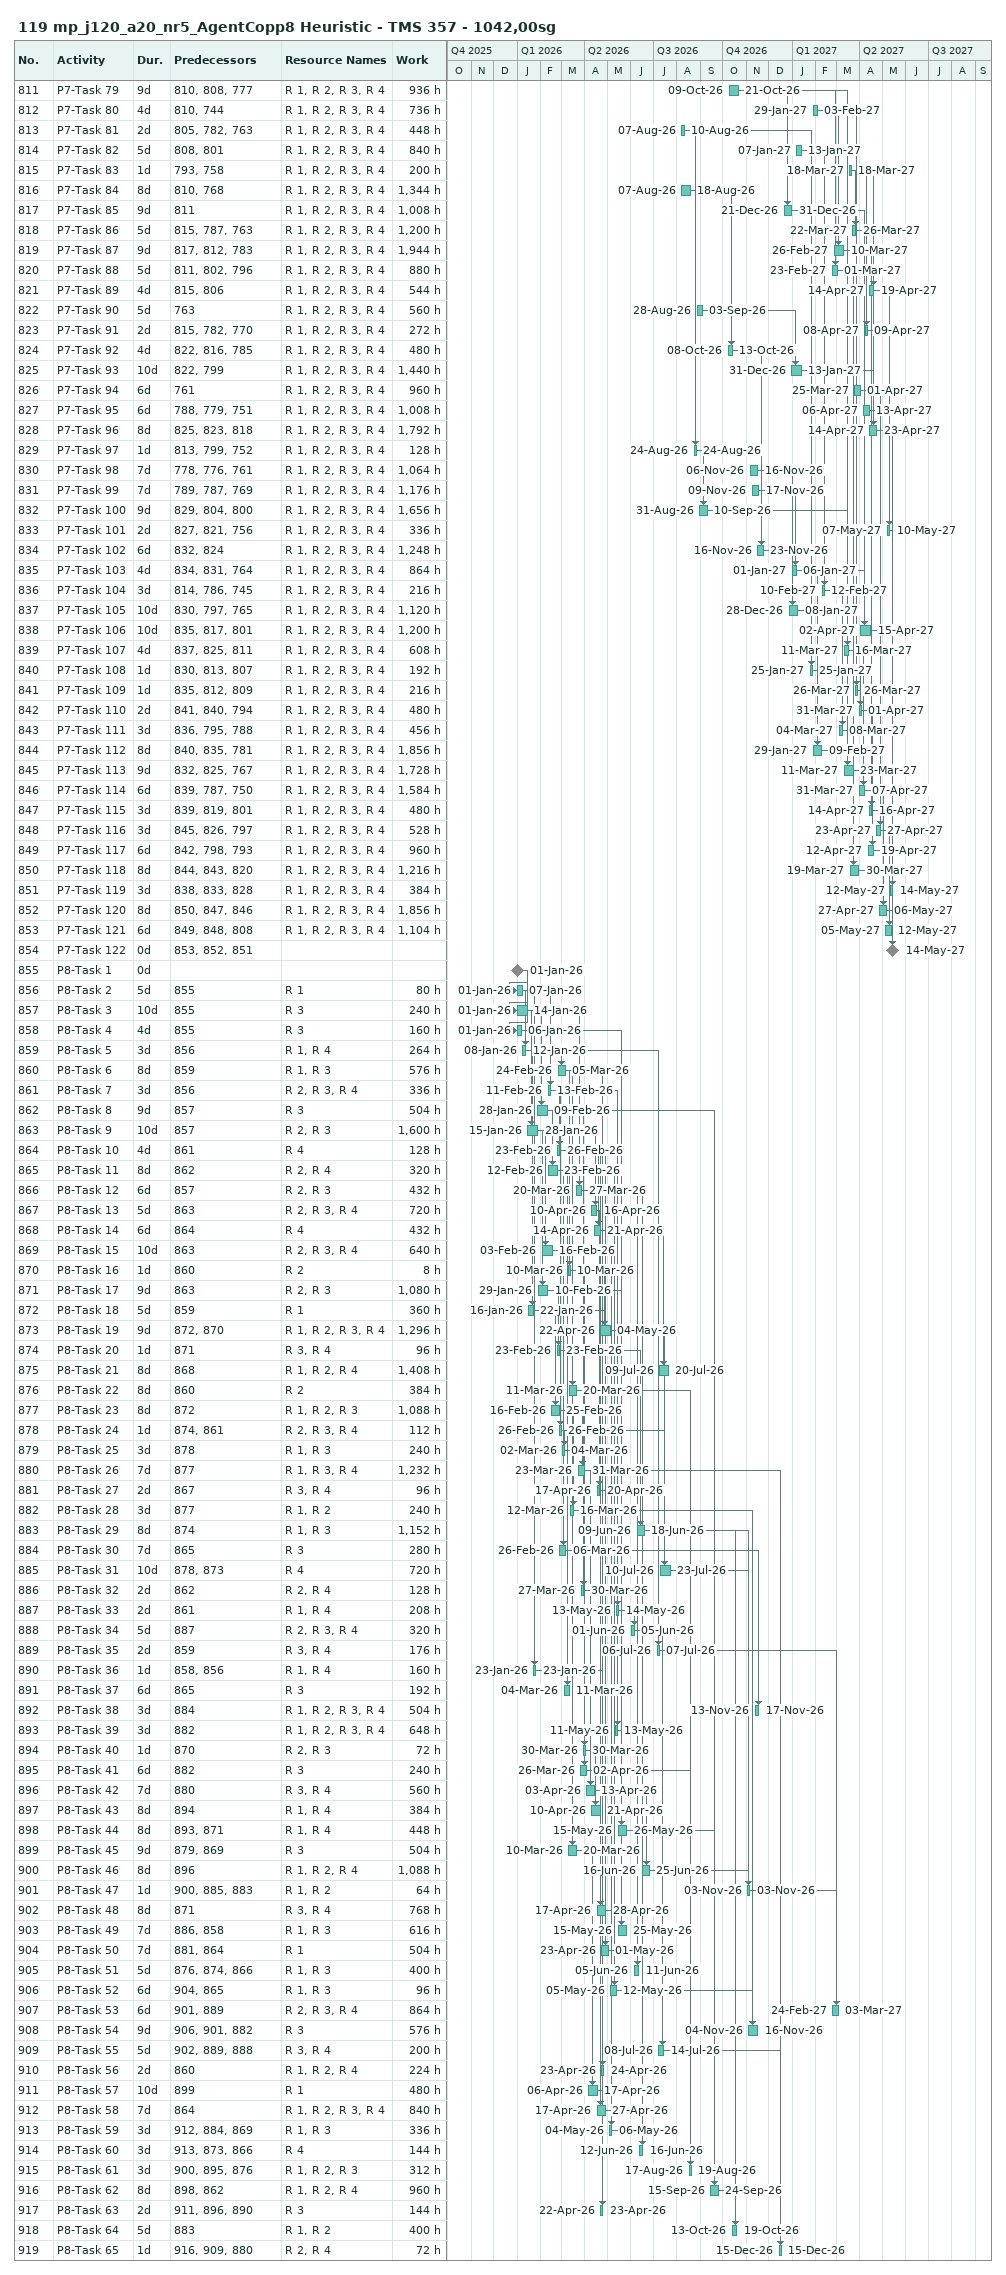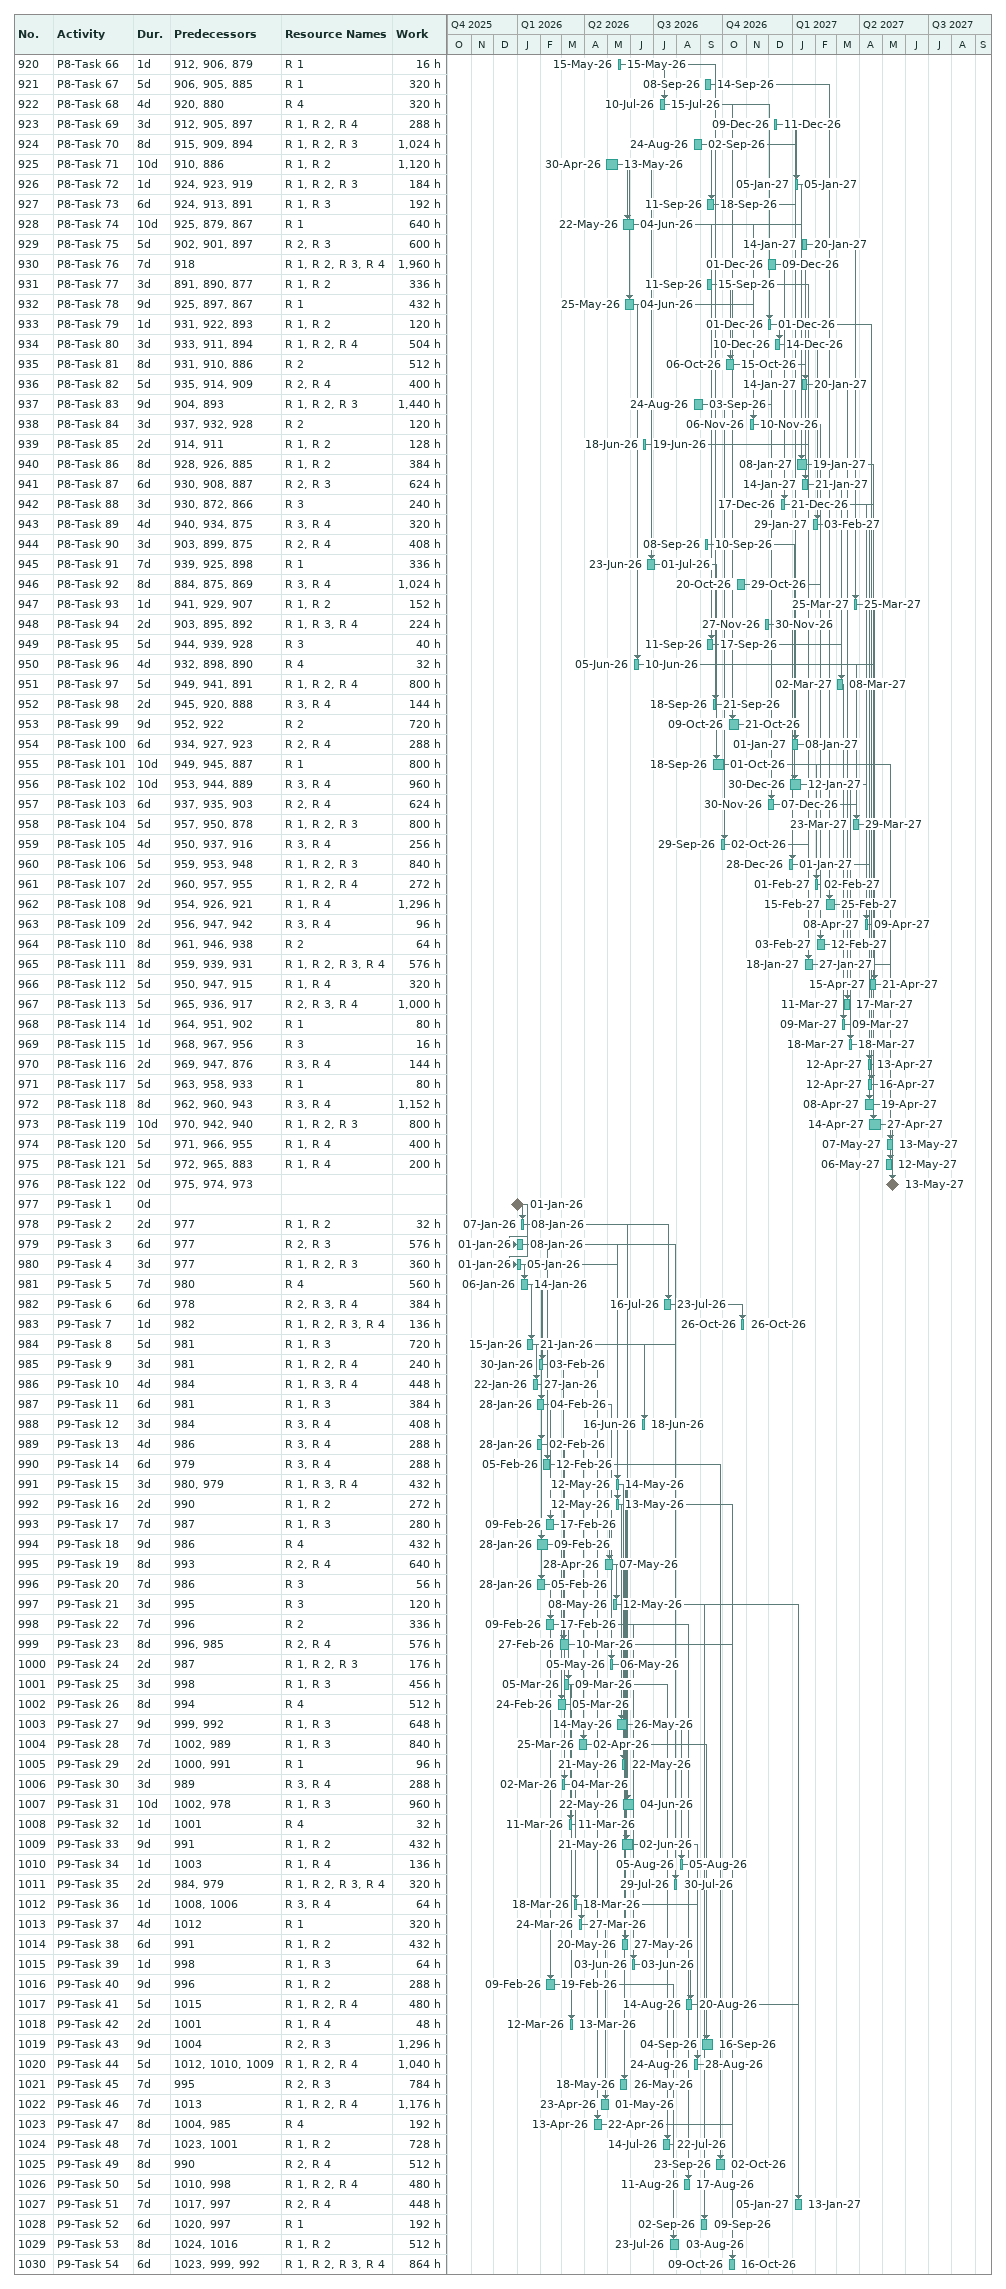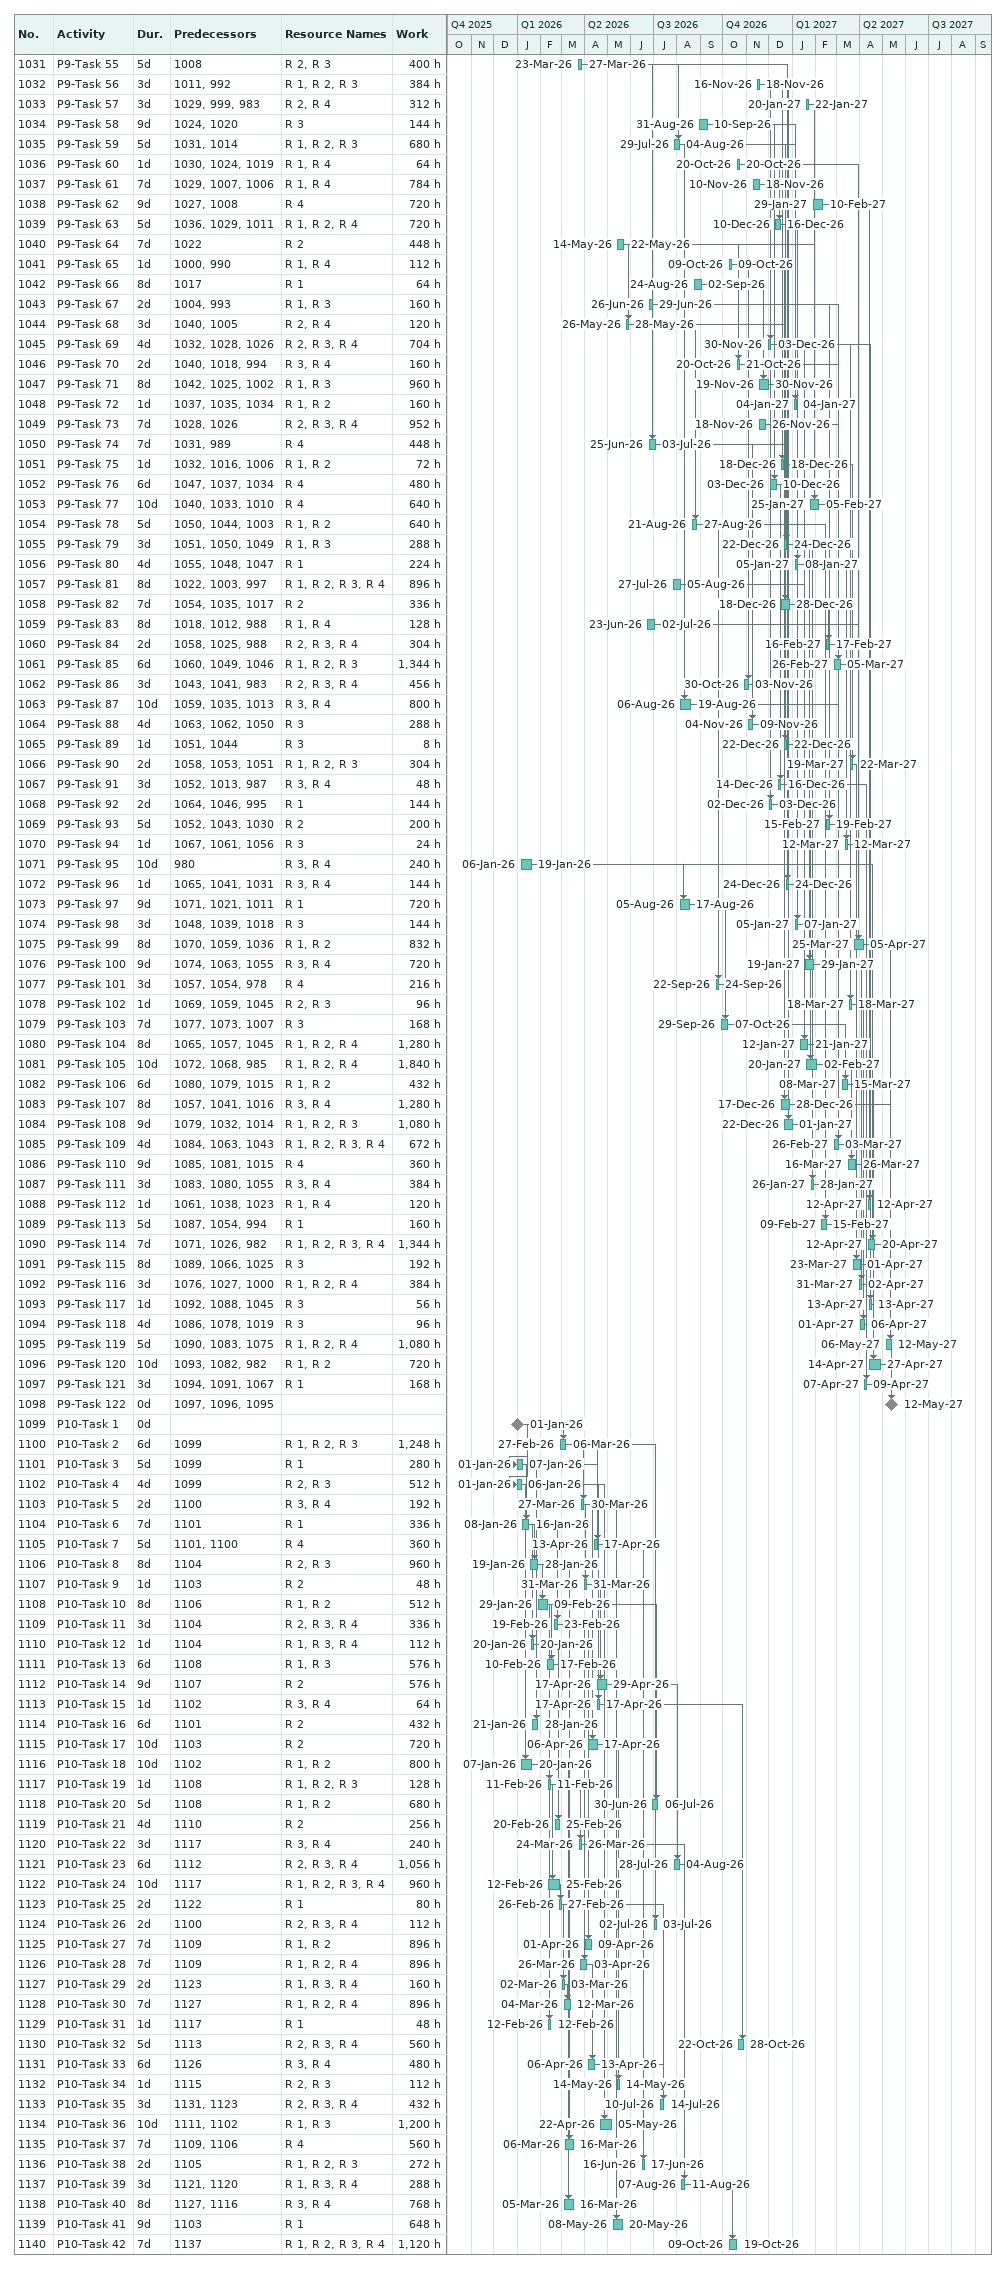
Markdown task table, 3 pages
119 mp_j120_a20_nr5_AgentCopp8 Heuristic - TMS 357 - 1042,00sg

| ID | Task | Duration | Start | Finish | Predecessors | Resources | Work (h) |
|---|---|---|---|---|---|---|---|
| 811 | P7-Task 79 | 9d | 2026-10-09 | 2026-10-21 | 810, 808, 777 | R 1, R 2, R 3, R 4 | 936 |
| 812 | P7-Task 80 | 4d | 2027-01-29 | 2027-02-03 | 810, 744 | R 1, R 2, R 3, R 4 | 736 |
| 813 | P7-Task 81 | 2d | 2026-08-07 | 2026-08-10 | 805, 782, 763 | R 1, R 2, R 3, R 4 | 448 |
| 814 | P7-Task 82 | 5d | 2027-01-07 | 2027-01-13 | 808, 801 | R 1, R 2, R 3, R 4 | 840 |
| 815 | P7-Task 83 | 1d | 2027-03-18 | 2027-03-18 | 793, 758 | R 1, R 2, R 3, R 4 | 200 |
| 816 | P7-Task 84 | 8d | 2026-08-07 | 2026-08-18 | 810, 768 | R 1, R 2, R 3, R 4 | 1344 |
| 817 | P7-Task 85 | 9d | 2026-12-21 | 2026-12-31 | 811 | R 1, R 2, R 3, R 4 | 1008 |
| 818 | P7-Task 86 | 5d | 2027-03-22 | 2027-03-26 | 815, 787, 763 | R 1, R 2, R 3, R 4 | 1200 |
| 819 | P7-Task 87 | 9d | 2027-02-26 | 2027-03-10 | 817, 812, 783 | R 1, R 2, R 3, R 4 | 1944 |
| 820 | P7-Task 88 | 5d | 2027-02-23 | 2027-03-01 | 811, 802, 796 | R 1, R 2, R 3, R 4 | 880 |
| 821 | P7-Task 89 | 4d | 2027-04-14 | 2027-04-19 | 815, 806 | R 1, R 2, R 3, R 4 | 544 |
| 822 | P7-Task 90 | 5d | 2026-08-28 | 2026-09-03 | 763 | R 1, R 2, R 3, R 4 | 560 |
| 823 | P7-Task 91 | 2d | 2027-04-08 | 2027-04-09 | 815, 782, 770 | R 1, R 2, R 3, R 4 | 272 |
| 824 | P7-Task 92 | 4d | 2026-10-08 | 2026-10-13 | 822, 816, 785 | R 1, R 2, R 3, R 4 | 480 |
| 825 | P7-Task 93 | 10d | 2026-12-31 | 2027-01-13 | 822, 799 | R 1, R 2, R 3, R 4 | 1440 |
| 826 | P7-Task 94 | 6d | 2027-03-25 | 2027-04-01 | 761 | R 1, R 2, R 3, R 4 | 960 |
| 827 | P7-Task 95 | 6d | 2027-04-06 | 2027-04-13 | 788, 779, 751 | R 1, R 2, R 3, R 4 | 1008 |
| 828 | P7-Task 96 | 8d | 2027-04-14 | 2027-04-23 | 825, 823, 818 | R 1, R 2, R 3, R 4 | 1792 |
| 829 | P7-Task 97 | 1d | 2026-08-24 | 2026-08-24 | 813, 799, 752 | R 1, R 2, R 3, R 4 | 128 |
| 830 | P7-Task 98 | 7d | 2026-11-06 | 2026-11-16 | 778, 776, 761 | R 1, R 2, R 3, R 4 | 1064 |
| 831 | P7-Task 99 | 7d | 2026-11-09 | 2026-11-17 | 789, 787, 769 | R 1, R 2, R 3, R 4 | 1176 |
| 832 | P7-Task 100 | 9d | 2026-08-31 | 2026-09-10 | 829, 804, 800 | R 1, R 2, R 3, R 4 | 1656 |
| 833 | P7-Task 101 | 2d | 2027-05-07 | 2027-05-10 | 827, 821, 756 | R 1, R 2, R 3, R 4 | 336 |
| 834 | P7-Task 102 | 6d | 2026-11-16 | 2026-11-23 | 832, 824 | R 1, R 2, R 3, R 4 | 1248 |
| 835 | P7-Task 103 | 4d | 2027-01-01 | 2027-01-06 | 834, 831, 764 | R 1, R 2, R 3, R 4 | 864 |
| 836 | P7-Task 104 | 3d | 2027-02-10 | 2027-02-12 | 814, 786, 745 | R 1, R 2, R 3, R 4 | 216 |
| 837 | P7-Task 105 | 10d | 2026-12-28 | 2027-01-08 | 830, 797, 765 | R 1, R 2, R 3, R 4 | 1120 |
| 838 | P7-Task 106 | 10d | 2027-04-02 | 2027-04-15 | 835, 817, 801 | R 1, R 2, R 3, R 4 | 1200 |
| 839 | P7-Task 107 | 4d | 2027-03-11 | 2027-03-16 | 837, 825, 811 | R 1, R 2, R 3, R 4 | 608 |
| 840 | P7-Task 108 | 1d | 2027-01-25 | 2027-01-25 | 830, 813, 807 | R 1, R 2, R 3, R 4 | 192 |
| 841 | P7-Task 109 | 1d | 2027-03-26 | 2027-03-26 | 835, 812, 809 | R 1, R 2, R 3, R 4 | 216 |
| 842 | P7-Task 110 | 2d | 2027-03-31 | 2027-04-01 | 841, 840, 794 | R 1, R 2, R 3, R 4 | 480 |
| 843 | P7-Task 111 | 3d | 2027-03-04 | 2027-03-08 | 836, 795, 788 | R 1, R 2, R 3, R 4 | 456 |
| 844 | P7-Task 112 | 8d | 2027-01-29 | 2027-02-09 | 840, 835, 781 | R 1, R 2, R 3, R 4 | 1856 |
| 845 | P7-Task 113 | 9d | 2027-03-11 | 2027-03-23 | 832, 825, 767 | R 1, R 2, R 3, R 4 | 1728 |
| 846 | P7-Task 114 | 6d | 2027-03-31 | 2027-04-07 | 839, 787, 750 | R 1, R 2, R 3, R 4 | 1584 |
| 847 | P7-Task 115 | 3d | 2027-04-14 | 2027-04-16 | 839, 819, 801 | R 1, R 2, R 3, R 4 | 480 |
| 848 | P7-Task 116 | 3d | 2027-04-23 | 2027-04-27 | 845, 826, 797 | R 1, R 2, R 3, R 4 | 528 |
| 849 | P7-Task 117 | 6d | 2027-04-12 | 2027-04-19 | 842, 798, 793 | R 1, R 2, R 3, R 4 | 960 |
| 850 | P7-Task 118 | 8d | 2027-03-19 | 2027-03-30 | 844, 843, 820 | R 1, R 2, R 3, R 4 | 1216 |
| 851 | P7-Task 119 | 3d | 2027-05-12 | 2027-05-14 | 838, 833, 828 | R 1, R 2, R 3, R 4 | 384 |
| 852 | P7-Task 120 | 8d | 2027-04-27 | 2027-05-06 | 850, 847, 846 | R 1, R 2, R 3, R 4 | 1856 |
| 853 | P7-Task 121 | 6d | 2027-05-05 | 2027-05-12 | 849, 848, 808 | R 1, R 2, R 3, R 4 | 1104 |
| 854 | P7-Task 122 | 0d | 2027-05-14 | 2027-05-14 | 853, 852, 851 |  |  |
| 855 | P8-Task 1 | 0d | 2026-01-01 | 2026-01-01 |  |  |  |
| 856 | P8-Task 2 | 5d | 2026-01-01 | 2026-01-07 | 855 | R 1 | 80 |
| 857 | P8-Task 3 | 10d | 2026-01-01 | 2026-01-14 | 855 | R 3 | 240 |
| 858 | P8-Task 4 | 4d | 2026-01-01 | 2026-01-06 | 855 | R 3 | 160 |
| 859 | P8-Task 5 | 3d | 2026-01-08 | 2026-01-12 | 856 | R 1, R 4 | 264 |
| 860 | P8-Task 6 | 8d | 2026-02-24 | 2026-03-05 | 859 | R 1, R 3 | 576 |
| 861 | P8-Task 7 | 3d | 2026-02-11 | 2026-02-13 | 856 | R 2, R 3, R 4 | 336 |
| 862 | P8-Task 8 | 9d | 2026-01-28 | 2026-02-09 | 857 | R 3 | 504 |
| 863 | P8-Task 9 | 10d | 2026-01-15 | 2026-01-28 | 857 | R 2, R 3 | 1600 |
| 864 | P8-Task 10 | 4d | 2026-02-23 | 2026-02-26 | 861 | R 4 | 128 |
| 865 | P8-Task 11 | 8d | 2026-02-12 | 2026-02-23 | 862 | R 2, R 4 | 320 |
| 866 | P8-Task 12 | 6d | 2026-03-20 | 2026-03-27 | 857 | R 2, R 3 | 432 |
| 867 | P8-Task 13 | 5d | 2026-04-10 | 2026-04-16 | 863 | R 2, R 3, R 4 | 720 |
| 868 | P8-Task 14 | 6d | 2026-04-14 | 2026-04-21 | 864 | R 4 | 432 |
| 869 | P8-Task 15 | 10d | 2026-02-03 | 2026-02-16 | 863 | R 2, R 3, R 4 | 640 |
| 870 | P8-Task 16 | 1d | 2026-03-10 | 2026-03-10 | 860 | R 2 | 8 |
| 871 | P8-Task 17 | 9d | 2026-01-29 | 2026-02-10 | 863 | R 2, R 3 | 1080 |
| 872 | P8-Task 18 | 5d | 2026-01-16 | 2026-01-22 | 859 | R 1 | 360 |
| 873 | P8-Task 19 | 9d | 2026-04-22 | 2026-05-04 | 872, 870 | R 1, R 2, R 3, R 4 | 1296 |
| 874 | P8-Task 20 | 1d | 2026-02-23 | 2026-02-23 | 871 | R 3, R 4 | 96 |
| 875 | P8-Task 21 | 8d | 2026-07-09 | 2026-07-20 | 868 | R 1, R 2, R 4 | 1408 |
| 876 | P8-Task 22 | 8d | 2026-03-11 | 2026-03-20 | 860 | R 2 | 384 |
| 877 | P8-Task 23 | 8d | 2026-02-16 | 2026-02-25 | 872 | R 1, R 2, R 3 | 1088 |
| 878 | P8-Task 24 | 1d | 2026-02-26 | 2026-02-26 | 874, 861 | R 2, R 3, R 4 | 112 |
| 879 | P8-Task 25 | 3d | 2026-03-02 | 2026-03-04 | 878 | R 1, R 3 | 240 |
| 880 | P8-Task 26 | 7d | 2026-03-23 | 2026-03-31 | 877 | R 1, R 3, R 4 | 1232 |
| 881 | P8-Task 27 | 2d | 2026-04-17 | 2026-04-20 | 867 | R 3, R 4 | 96 |
| 882 | P8-Task 28 | 3d | 2026-03-12 | 2026-03-16 | 877 | R 1, R 2 | 240 |
| 883 | P8-Task 29 | 8d | 2026-06-09 | 2026-06-18 | 874 | R 1, R 3 | 1152 |
| 884 | P8-Task 30 | 7d | 2026-02-26 | 2026-03-06 | 865 | R 3 | 280 |
| 885 | P8-Task 31 | 10d | 2026-07-10 | 2026-07-23 | 878, 873 | R 4 | 720 |
| 886 | P8-Task 32 | 2d | 2026-03-27 | 2026-03-30 | 862 | R 2, R 4 | 128 |
| 887 | P8-Task 33 | 2d | 2026-05-13 | 2026-05-14 | 861 | R 1, R 4 | 208 |
| 888 | P8-Task 34 | 5d | 2026-06-01 | 2026-06-05 | 887 | R 2, R 3, R 4 | 320 |
| 889 | P8-Task 35 | 2d | 2026-07-06 | 2026-07-07 | 859 | R 3, R 4 | 176 |
| 890 | P8-Task 36 | 1d | 2026-01-23 | 2026-01-23 | 858, 856 | R 1, R 4 | 160 |
| 891 | P8-Task 37 | 6d | 2026-03-04 | 2026-03-11 | 865 | R 3 | 192 |
| 892 | P8-Task 38 | 3d | 2026-11-13 | 2026-11-17 | 884 | R 1, R 2, R 3, R 4 | 504 |
| 893 | P8-Task 39 | 3d | 2026-05-11 | 2026-05-13 | 882 | R 1, R 2, R 3, R 4 | 648 |
| 894 | P8-Task 40 | 1d | 2026-03-30 | 2026-03-30 | 870 | R 2, R 3 | 72 |
| 895 | P8-Task 41 | 6d | 2026-03-26 | 2026-04-02 | 882 | R 3 | 240 |
| 896 | P8-Task 42 | 7d | 2026-04-03 | 2026-04-13 | 880 | R 3, R 4 | 560 |
| 897 | P8-Task 43 | 8d | 2026-04-10 | 2026-04-21 | 894 | R 1, R 4 | 384 |
| 898 | P8-Task 44 | 8d | 2026-05-15 | 2026-05-26 | 893, 871 | R 1, R 4 | 448 |
| 899 | P8-Task 45 | 9d | 2026-03-10 | 2026-03-20 | 879, 869 | R 3 | 504 |
| 900 | P8-Task 46 | 8d | 2026-06-16 | 2026-06-25 | 896 | R 1, R 2, R 4 | 1088 |
| 901 | P8-Task 47 | 1d | 2026-11-03 | 2026-11-03 | 900, 885, 883 | R 1, R 2 | 64 |
| 902 | P8-Task 48 | 8d | 2026-04-17 | 2026-04-28 | 871 | R 3, R 4 | 768 |
| 903 | P8-Task 49 | 7d | 2026-05-15 | 2026-05-25 | 886, 858 | R 1, R 3 | 616 |
| 904 | P8-Task 50 | 7d | 2026-04-23 | 2026-05-01 | 881, 864 | R 1 | 504 |
| 905 | P8-Task 51 | 5d | 2026-06-05 | 2026-06-11 | 876, 874, 866 | R 1, R 3 | 400 |
| 906 | P8-Task 52 | 6d | 2026-05-05 | 2026-05-12 | 904, 865 | R 1, R 3 | 96 |
| 907 | P8-Task 53 | 6d | 2027-02-24 | 2027-03-03 | 901, 889 | R 2, R 3, R 4 | 864 |
| 908 | P8-Task 54 | 9d | 2026-11-04 | 2026-11-16 | 906, 901, 882 | R 3 | 576 |
| 909 | P8-Task 55 | 5d | 2026-07-08 | 2026-07-14 | 902, 889, 888 | R 3, R 4 | 200 |
| 910 | P8-Task 56 | 2d | 2026-04-23 | 2026-04-24 | 860 | R 1, R 2, R 4 | 224 |
| 911 | P8-Task 57 | 10d | 2026-04-06 | 2026-04-17 | 899 | R 1 | 480 |
| 912 | P8-Task 58 | 7d | 2026-04-17 | 2026-04-27 | 864 | R 1, R 2, R 3, R 4 | 840 |
| 913 | P8-Task 59 | 3d | 2026-05-04 | 2026-05-06 | 912, 884, 869 | R 1, R 3 | 336 |
| 914 | P8-Task 60 | 3d | 2026-06-12 | 2026-06-16 | 913, 873, 866 | R 4 | 144 |
| 915 | P8-Task 61 | 3d | 2026-08-17 | 2026-08-19 | 900, 895, 876 | R 1, R 2, R 3 | 312 |
| 916 | P8-Task 62 | 8d | 2026-09-15 | 2026-09-24 | 898, 862 | R 1, R 2, R 4 | 960 |
| 917 | P8-Task 63 | 2d | 2026-04-22 | 2026-04-23 | 911, 896, 890 | R 3 | 144 |
| 918 | P8-Task 64 | 5d | 2026-10-13 | 2026-10-19 | 883 | R 1, R 2 | 400 |
| 919 | P8-Task 65 | 1d | 2026-12-15 | 2026-12-15 | 916, 909, 880 | R 2, R 4 | 72 |
| 920 | P8-Task 66 | 1d | 2026-05-15 | 2026-05-15 | 912, 906, 879 | R 1 | 16 |
| 921 | P8-Task 67 | 5d | 2026-09-08 | 2026-09-14 | 906, 905, 885 | R 1 | 320 |
| 922 | P8-Task 68 | 4d | 2026-07-10 | 2026-07-15 | 920, 880 | R 4 | 320 |
| 923 | P8-Task 69 | 3d | 2026-12-09 | 2026-12-11 | 912, 905, 897 | R 1, R 2, R 4 | 288 |
| 924 | P8-Task 70 | 8d | 2026-08-24 | 2026-09-02 | 915, 909, 894 | R 1, R 2, R 3 | 1024 |
| 925 | P8-Task 71 | 10d | 2026-04-30 | 2026-05-13 | 910, 886 | R 1, R 2 | 1120 |
| 926 | P8-Task 72 | 1d | 2027-01-05 | 2027-01-05 | 924, 923, 919 | R 1, R 2, R 3 | 184 |
| 927 | P8-Task 73 | 6d | 2026-09-11 | 2026-09-18 | 924, 913, 891 | R 1, R 3 | 192 |
| 928 | P8-Task 74 | 10d | 2026-05-22 | 2026-06-04 | 925, 879, 867 | R 1 | 640 |
| 929 | P8-Task 75 | 5d | 2027-01-14 | 2027-01-20 | 902, 901, 897 | R 2, R 3 | 600 |
| 930 | P8-Task 76 | 7d | 2026-12-01 | 2026-12-09 | 918 | R 1, R 2, R 3, R 4 | 1960 |
| 931 | P8-Task 77 | 3d | 2026-09-11 | 2026-09-15 | 891, 890, 877 | R 1, R 2 | 336 |
| 932 | P8-Task 78 | 9d | 2026-05-25 | 2026-06-04 | 925, 897, 867 | R 1 | 432 |
| 933 | P8-Task 79 | 1d | 2026-12-01 | 2026-12-01 | 931, 922, 893 | R 1, R 2 | 120 |
| 934 | P8-Task 80 | 3d | 2026-12-10 | 2026-12-14 | 933, 911, 894 | R 1, R 2, R 4 | 504 |
| 935 | P8-Task 81 | 8d | 2026-10-06 | 2026-10-15 | 931, 910, 886 | R 2 | 512 |
| 936 | P8-Task 82 | 5d | 2027-01-14 | 2027-01-20 | 935, 914, 909 | R 2, R 4 | 400 |
| 937 | P8-Task 83 | 9d | 2026-08-24 | 2026-09-03 | 904, 893 | R 1, R 2, R 3 | 1440 |
| 938 | P8-Task 84 | 3d | 2026-11-06 | 2026-11-10 | 937, 932, 928 | R 2 | 120 |
| 939 | P8-Task 85 | 2d | 2026-06-18 | 2026-06-19 | 914, 911 | R 1, R 2 | 128 |
| 940 | P8-Task 86 | 8d | 2027-01-08 | 2027-01-19 | 928, 926, 885 | R 1, R 2 | 384 |
| 941 | P8-Task 87 | 6d | 2027-01-14 | 2027-01-21 | 930, 908, 887 | R 2, R 3 | 624 |
| 942 | P8-Task 88 | 3d | 2026-12-17 | 2026-12-21 | 930, 872, 866 | R 3 | 240 |
| 943 | P8-Task 89 | 4d | 2027-01-29 | 2027-02-03 | 940, 934, 875 | R 3, R 4 | 320 |
| 944 | P8-Task 90 | 3d | 2026-09-08 | 2026-09-10 | 903, 899, 875 | R 2, R 4 | 408 |
| 945 | P8-Task 91 | 7d | 2026-06-23 | 2026-07-01 | 939, 925, 898 | R 1 | 336 |
| 946 | P8-Task 92 | 8d | 2026-10-20 | 2026-10-29 | 884, 875, 869 | R 3, R 4 | 1024 |
| 947 | P8-Task 93 | 1d | 2027-03-25 | 2027-03-25 | 941, 929, 907 | R 1, R 2 | 152 |
| 948 | P8-Task 94 | 2d | 2026-11-27 | 2026-11-30 | 903, 895, 892 | R 1, R 3, R 4 | 224 |
| 949 | P8-Task 95 | 5d | 2026-09-11 | 2026-09-17 | 944, 939, 928 | R 3 | 40 |
| 950 | P8-Task 96 | 4d | 2026-06-05 | 2026-06-10 | 932, 898, 890 | R 4 | 32 |
| 951 | P8-Task 97 | 5d | 2027-03-02 | 2027-03-08 | 949, 941, 891 | R 1, R 2, R 4 | 800 |
| 952 | P8-Task 98 | 2d | 2026-09-18 | 2026-09-21 | 945, 920, 888 | R 3, R 4 | 144 |
| 953 | P8-Task 99 | 9d | 2026-10-09 | 2026-10-21 | 952, 922 | R 2 | 720 |
| 954 | P8-Task 100 | 6d | 2027-01-01 | 2027-01-08 | 934, 927, 923 | R 2, R 4 | 288 |
| 955 | P8-Task 101 | 10d | 2026-09-18 | 2026-10-01 | 949, 945, 887 | R 1 | 800 |
| 956 | P8-Task 102 | 10d | 2026-12-30 | 2027-01-12 | 953, 944, 889 | R 3, R 4 | 960 |
| 957 | P8-Task 103 | 6d | 2026-11-30 | 2026-12-07 | 937, 935, 903 | R 2, R 4 | 624 |
| 958 | P8-Task 104 | 5d | 2027-03-23 | 2027-03-29 | 957, 950, 878 | R 1, R 2, R 3 | 800 |
| 959 | P8-Task 105 | 4d | 2026-09-29 | 2026-10-02 | 950, 937, 916 | R 3, R 4 | 256 |
| 960 | P8-Task 106 | 5d | 2026-12-28 | 2027-01-01 | 959, 953, 948 | R 1, R 2, R 3 | 840 |
| 961 | P8-Task 107 | 2d | 2027-02-01 | 2027-02-02 | 960, 957, 955 | R 1, R 2, R 4 | 272 |
| 962 | P8-Task 108 | 9d | 2027-02-15 | 2027-02-25 | 954, 926, 921 | R 1, R 4 | 1296 |
| 963 | P8-Task 109 | 2d | 2027-04-08 | 2027-04-09 | 956, 947, 942 | R 3, R 4 | 96 |
| 964 | P8-Task 110 | 8d | 2027-02-03 | 2027-02-12 | 961, 946, 938 | R 2 | 64 |
| 965 | P8-Task 111 | 8d | 2027-01-18 | 2027-01-27 | 959, 939, 931 | R 1, R 2, R 3, R 4 | 576 |
| 966 | P8-Task 112 | 5d | 2027-04-15 | 2027-04-21 | 950, 947, 915 | R 1, R 4 | 320 |
| 967 | P8-Task 113 | 5d | 2027-03-11 | 2027-03-17 | 965, 936, 917 | R 2, R 3, R 4 | 1000 |
| 968 | P8-Task 114 | 1d | 2027-03-09 | 2027-03-09 | 964, 951, 902 | R 1 | 80 |
| 969 | P8-Task 115 | 1d | 2027-03-18 | 2027-03-18 | 968, 967, 956 | R 3 | 16 |
| 970 | P8-Task 116 | 2d | 2027-04-12 | 2027-04-13 | 969, 947, 876 | R 3, R 4 | 144 |
| 971 | P8-Task 117 | 5d | 2027-04-12 | 2027-04-16 | 963, 958, 933 | R 1 | 80 |
| 972 | P8-Task 118 | 8d | 2027-04-08 | 2027-04-19 | 962, 960, 943 | R 3, R 4 | 1152 |
| 973 | P8-Task 119 | 10d | 2027-04-14 | 2027-04-27 | 970, 942, 940 | R 1, R 2, R 3 | 800 |
| 974 | P8-Task 120 | 5d | 2027-05-07 | 2027-05-13 | 971, 966, 955 | R 1, R 4 | 400 |
| 975 | P8-Task 121 | 5d | 2027-05-06 | 2027-05-12 | 972, 965, 883 | R 1, R 4 | 200 |
| 976 | P8-Task 122 | 0d | 2027-05-13 | 2027-05-13 | 975, 974, 973 |  |  |
| 977 | P9-Task 1 | 0d | 2026-01-01 | 2026-01-01 |  |  |  |
| 978 | P9-Task 2 | 2d | 2026-01-07 | 2026-01-08 | 977 | R 1, R 2 | 32 |
| 979 | P9-Task 3 | 6d | 2026-01-01 | 2026-01-08 | 977 | R 2, R 3 | 576 |
| 980 | P9-Task 4 | 3d | 2026-01-01 | 2026-01-05 | 977 | R 1, R 2, R 3 | 360 |
| 981 | P9-Task 5 | 7d | 2026-01-06 | 2026-01-14 | 980 | R 4 | 560 |
| 982 | P9-Task 6 | 6d | 2026-07-16 | 2026-07-23 | 978 | R 2, R 3, R 4 | 384 |
| 983 | P9-Task 7 | 1d | 2026-10-26 | 2026-10-26 | 982 | R 1, R 2, R 3, R 4 | 136 |
| 984 | P9-Task 8 | 5d | 2026-01-15 | 2026-01-21 | 981 | R 1, R 3 | 720 |
| 985 | P9-Task 9 | 3d | 2026-01-30 | 2026-02-03 | 981 | R 1, R 2, R 4 | 240 |
| 986 | P9-Task 10 | 4d | 2026-01-22 | 2026-01-27 | 984 | R 1, R 3, R 4 | 448 |
| 987 | P9-Task 11 | 6d | 2026-01-28 | 2026-02-04 | 981 | R 1, R 3 | 384 |
| 988 | P9-Task 12 | 3d | 2026-06-16 | 2026-06-18 | 984 | R 3, R 4 | 408 |
| 989 | P9-Task 13 | 4d | 2026-01-28 | 2026-02-02 | 986 | R 3, R 4 | 288 |
| 990 | P9-Task 14 | 6d | 2026-02-05 | 2026-02-12 | 979 | R 3, R 4 | 288 |
| 991 | P9-Task 15 | 3d | 2026-05-12 | 2026-05-14 | 980, 979 | R 1, R 3, R 4 | 432 |
| 992 | P9-Task 16 | 2d | 2026-05-12 | 2026-05-13 | 990 | R 1, R 2 | 272 |
| 993 | P9-Task 17 | 7d | 2026-02-09 | 2026-02-17 | 987 | R 1, R 3 | 280 |
| 994 | P9-Task 18 | 9d | 2026-01-28 | 2026-02-09 | 986 | R 4 | 432 |
| 995 | P9-Task 19 | 8d | 2026-04-28 | 2026-05-07 | 993 | R 2, R 4 | 640 |
| 996 | P9-Task 20 | 7d | 2026-01-28 | 2026-02-05 | 986 | R 3 | 56 |
| 997 | P9-Task 21 | 3d | 2026-05-08 | 2026-05-12 | 995 | R 3 | 120 |
| 998 | P9-Task 22 | 7d | 2026-02-09 | 2026-02-17 | 996 | R 2 | 336 |
| 999 | P9-Task 23 | 8d | 2026-02-27 | 2026-03-10 | 996, 985 | R 2, R 4 | 576 |
| 1000 | P9-Task 24 | 2d | 2026-05-05 | 2026-05-06 | 987 | R 1, R 2, R 3 | 176 |
| 1001 | P9-Task 25 | 3d | 2026-03-05 | 2026-03-09 | 998 | R 1, R 3 | 456 |
| 1002 | P9-Task 26 | 8d | 2026-02-24 | 2026-03-05 | 994 | R 4 | 512 |
| 1003 | P9-Task 27 | 9d | 2026-05-14 | 2026-05-26 | 999, 992 | R 1, R 3 | 648 |
| 1004 | P9-Task 28 | 7d | 2026-03-25 | 2026-04-02 | 1002, 989 | R 1, R 3 | 840 |
| 1005 | P9-Task 29 | 2d | 2026-05-21 | 2026-05-22 | 1000, 991 | R 1 | 96 |
| 1006 | P9-Task 30 | 3d | 2026-03-02 | 2026-03-04 | 989 | R 3, R 4 | 288 |
| 1007 | P9-Task 31 | 10d | 2026-05-22 | 2026-06-04 | 1002, 978 | R 1, R 3 | 960 |
| 1008 | P9-Task 32 | 1d | 2026-03-11 | 2026-03-11 | 1001 | R 4 | 32 |
| 1009 | P9-Task 33 | 9d | 2026-05-21 | 2026-06-02 | 991 | R 1, R 2 | 432 |
| 1010 | P9-Task 34 | 1d | 2026-08-05 | 2026-08-05 | 1003 | R 1, R 4 | 136 |
| 1011 | P9-Task 35 | 2d | 2026-07-29 | 2026-07-30 | 984, 979 | R 1, R 2, R 3, R 4 | 320 |
| 1012 | P9-Task 36 | 1d | 2026-03-18 | 2026-03-18 | 1008, 1006 | R 3, R 4 | 64 |
| 1013 | P9-Task 37 | 4d | 2026-03-24 | 2026-03-27 | 1012 | R 1 | 320 |
| 1014 | P9-Task 38 | 6d | 2026-05-20 | 2026-05-27 | 991 | R 1, R 2 | 432 |
| 1015 | P9-Task 39 | 1d | 2026-06-03 | 2026-06-03 | 998 | R 1, R 3 | 64 |
| 1016 | P9-Task 40 | 9d | 2026-02-09 | 2026-02-19 | 996 | R 1, R 2 | 288 |
| 1017 | P9-Task 41 | 5d | 2026-08-14 | 2026-08-20 | 1015 | R 1, R 2, R 4 | 480 |
| 1018 | P9-Task 42 | 2d | 2026-03-12 | 2026-03-13 | 1001 | R 1, R 4 | 48 |
| 1019 | P9-Task 43 | 9d | 2026-09-04 | 2026-09-16 | 1004 | R 2, R 3 | 1296 |
| 1020 | P9-Task 44 | 5d | 2026-08-24 | 2026-08-28 | 1012, 1010, 1009 | R 1, R 2, R 4 | 1040 |
| 1021 | P9-Task 45 | 7d | 2026-05-18 | 2026-05-26 | 995 | R 2, R 3 | 784 |
| 1022 | P9-Task 46 | 7d | 2026-04-23 | 2026-05-01 | 1013 | R 1, R 2, R 4 | 1176 |
| 1023 | P9-Task 47 | 8d | 2026-04-13 | 2026-04-22 | 1004, 985 | R 4 | 192 |
| 1024 | P9-Task 48 | 7d | 2026-07-14 | 2026-07-22 | 1023, 1001 | R 1, R 2 | 728 |
| 1025 | P9-Task 49 | 8d | 2026-09-23 | 2026-10-02 | 990 | R 2, R 4 | 512 |
| 1026 | P9-Task 50 | 5d | 2026-08-11 | 2026-08-17 | 1010, 998 | R 1, R 2, R 4 | 480 |
| 1027 | P9-Task 51 | 7d | 2027-01-05 | 2027-01-13 | 1017, 997 | R 2, R 4 | 448 |
| 1028 | P9-Task 52 | 6d | 2026-09-02 | 2026-09-09 | 1020, 997 | R 1 | 192 |
| 1029 | P9-Task 53 | 8d | 2026-07-23 | 2026-08-03 | 1024, 1016 | R 1, R 2 | 512 |
| 1030 | P9-Task 54 | 6d | 2026-10-09 | 2026-10-16 | 1023, 999, 992 | R 1, R 2, R 3, R 4 | 864 |
| 1031 | P9-Task 55 | 5d | 2026-03-23 | 2026-03-27 | 1008 | R 2, R 3 | 400 |
| 1032 | P9-Task 56 | 3d | 2026-11-16 | 2026-11-18 | 1011, 992 | R 1, R 2, R 3 | 384 |
| 1033 | P9-Task 57 | 3d | 2027-01-20 | 2027-01-22 | 1029, 999, 983 | R 2, R 4 | 312 |
| 1034 | P9-Task 58 | 9d | 2026-08-31 | 2026-09-10 | 1024, 1020 | R 3 | 144 |
| 1035 | P9-Task 59 | 5d | 2026-07-29 | 2026-08-04 | 1031, 1014 | R 1, R 2, R 3 | 680 |
| 1036 | P9-Task 60 | 1d | 2026-10-20 | 2026-10-20 | 1030, 1024, 1019 | R 1, R 4 | 64 |
| 1037 | P9-Task 61 | 7d | 2026-11-10 | 2026-11-18 | 1029, 1007, 1006 | R 1, R 4 | 784 |
| 1038 | P9-Task 62 | 9d | 2027-01-29 | 2027-02-10 | 1027, 1008 | R 4 | 720 |
| 1039 | P9-Task 63 | 5d | 2026-12-10 | 2026-12-16 | 1036, 1029, 1011 | R 1, R 2, R 4 | 720 |
| 1040 | P9-Task 64 | 7d | 2026-05-14 | 2026-05-22 | 1022 | R 2 | 448 |
| 1041 | P9-Task 65 | 1d | 2026-10-09 | 2026-10-09 | 1000, 990 | R 1, R 4 | 112 |
| 1042 | P9-Task 66 | 8d | 2026-08-24 | 2026-09-02 | 1017 | R 1 | 64 |
| 1043 | P9-Task 67 | 2d | 2026-06-26 | 2026-06-29 | 1004, 993 | R 1, R 3 | 160 |
| 1044 | P9-Task 68 | 3d | 2026-05-26 | 2026-05-28 | 1040, 1005 | R 2, R 4 | 120 |
| 1045 | P9-Task 69 | 4d | 2026-11-30 | 2026-12-03 | 1032, 1028, 1026 | R 2, R 3, R 4 | 704 |
| 1046 | P9-Task 70 | 2d | 2026-10-20 | 2026-10-21 | 1040, 1018, 994 | R 3, R 4 | 160 |
| 1047 | P9-Task 71 | 8d | 2026-11-19 | 2026-11-30 | 1042, 1025, 1002 | R 1, R 3 | 960 |
| 1048 | P9-Task 72 | 1d | 2027-01-04 | 2027-01-04 | 1037, 1035, 1034 | R 1, R 2 | 160 |
| 1049 | P9-Task 73 | 7d | 2026-11-18 | 2026-11-26 | 1028, 1026 | R 2, R 3, R 4 | 952 |
| 1050 | P9-Task 74 | 7d | 2026-06-25 | 2026-07-03 | 1031, 989 | R 4 | 448 |
| 1051 | P9-Task 75 | 1d | 2026-12-18 | 2026-12-18 | 1032, 1016, 1006 | R 1, R 2 | 72 |
| 1052 | P9-Task 76 | 6d | 2026-12-03 | 2026-12-10 | 1047, 1037, 1034 | R 4 | 480 |
| 1053 | P9-Task 77 | 10d | 2027-01-25 | 2027-02-05 | 1040, 1033, 1010 | R 4 | 640 |
| 1054 | P9-Task 78 | 5d | 2026-08-21 | 2026-08-27 | 1050, 1044, 1003 | R 1, R 2 | 640 |
| 1055 | P9-Task 79 | 3d | 2026-12-22 | 2026-12-24 | 1051, 1050, 1049 | R 1, R 3 | 288 |
| 1056 | P9-Task 80 | 4d | 2027-01-05 | 2027-01-08 | 1055, 1048, 1047 | R 1 | 224 |
| 1057 | P9-Task 81 | 8d | 2026-07-27 | 2026-08-05 | 1022, 1003, 997 | R 1, R 2, R 3, R 4 | 896 |
| 1058 | P9-Task 82 | 7d | 2026-12-18 | 2026-12-28 | 1054, 1035, 1017 | R 2 | 336 |
| 1059 | P9-Task 83 | 8d | 2026-06-23 | 2026-07-02 | 1018, 1012, 988 | R 1, R 4 | 128 |
| 1060 | P9-Task 84 | 2d | 2027-02-16 | 2027-02-17 | 1058, 1025, 988 | R 2, R 3, R 4 | 304 |
| 1061 | P9-Task 85 | 6d | 2027-02-26 | 2027-03-05 | 1060, 1049, 1046 | R 1, R 2, R 3 | 1344 |
| 1062 | P9-Task 86 | 3d | 2026-10-30 | 2026-11-03 | 1043, 1041, 983 | R 2, R 3, R 4 | 456 |
| 1063 | P9-Task 87 | 10d | 2026-08-06 | 2026-08-19 | 1059, 1035, 1013 | R 3, R 4 | 800 |
| 1064 | P9-Task 88 | 4d | 2026-11-04 | 2026-11-09 | 1063, 1062, 1050 | R 3 | 288 |
| 1065 | P9-Task 89 | 1d | 2026-12-22 | 2026-12-22 | 1051, 1044 | R 3 | 8 |
| 1066 | P9-Task 90 | 2d | 2027-03-19 | 2027-03-22 | 1058, 1053, 1051 | R 1, R 2, R 3 | 304 |
| 1067 | P9-Task 91 | 3d | 2026-12-14 | 2026-12-16 | 1052, 1013, 987 | R 3, R 4 | 48 |
| 1068 | P9-Task 92 | 2d | 2026-12-02 | 2026-12-03 | 1064, 1046, 995 | R 1 | 144 |
| 1069 | P9-Task 93 | 5d | 2027-02-15 | 2027-02-19 | 1052, 1043, 1030 | R 2 | 200 |
| 1070 | P9-Task 94 | 1d | 2027-03-12 | 2027-03-12 | 1067, 1061, 1056 | R 3 | 24 |
| 1071 | P9-Task 95 | 10d | 2026-01-06 | 2026-01-19 | 980 | R 3, R 4 | 240 |
| 1072 | P9-Task 96 | 1d | 2026-12-24 | 2026-12-24 | 1065, 1041, 1031 | R 3, R 4 | 144 |
| 1073 | P9-Task 97 | 9d | 2026-08-05 | 2026-08-17 | 1071, 1021, 1011 | R 1 | 720 |
| 1074 | P9-Task 98 | 3d | 2027-01-05 | 2027-01-07 | 1048, 1039, 1018 | R 3 | 144 |
| 1075 | P9-Task 99 | 8d | 2027-03-25 | 2027-04-05 | 1070, 1059, 1036 | R 1, R 2 | 832 |
| 1076 | P9-Task 100 | 9d | 2027-01-19 | 2027-01-29 | 1074, 1063, 1055 | R 3, R 4 | 720 |
| 1077 | P9-Task 101 | 3d | 2026-09-22 | 2026-09-24 | 1057, 1054, 978 | R 4 | 216 |
| 1078 | P9-Task 102 | 1d | 2027-03-18 | 2027-03-18 | 1069, 1059, 1045 | R 2, R 3 | 96 |
| 1079 | P9-Task 103 | 7d | 2026-09-29 | 2026-10-07 | 1077, 1073, 1007 | R 3 | 168 |
| 1080 | P9-Task 104 | 8d | 2027-01-12 | 2027-01-21 | 1065, 1057, 1045 | R 1, R 2, R 4 | 1280 |
| 1081 | P9-Task 105 | 10d | 2027-01-20 | 2027-02-02 | 1072, 1068, 985 | R 1, R 2, R 4 | 1840 |
| 1082 | P9-Task 106 | 6d | 2027-03-08 | 2027-03-15 | 1080, 1079, 1015 | R 1, R 2 | 432 |
| 1083 | P9-Task 107 | 8d | 2026-12-17 | 2026-12-28 | 1057, 1041, 1016 | R 3, R 4 | 1280 |
| 1084 | P9-Task 108 | 9d | 2026-12-22 | 2027-01-01 | 1079, 1032, 1014 | R 1, R 2, R 3 | 1080 |
| 1085 | P9-Task 109 | 4d | 2027-02-26 | 2027-03-03 | 1084, 1063, 1043 | R 1, R 2, R 3, R 4 | 672 |
| 1086 | P9-Task 110 | 9d | 2027-03-16 | 2027-03-26 | 1085, 1081, 1015 | R 4 | 360 |
| 1087 | P9-Task 111 | 3d | 2027-01-26 | 2027-01-28 | 1083, 1080, 1055 | R 3, R 4 | 384 |
| 1088 | P9-Task 112 | 1d | 2027-04-12 | 2027-04-12 | 1061, 1038, 1023 | R 1, R 4 | 120 |
| 1089 | P9-Task 113 | 5d | 2027-02-09 | 2027-02-15 | 1087, 1054, 994 | R 1 | 160 |
| 1090 | P9-Task 114 | 7d | 2027-04-12 | 2027-04-20 | 1071, 1026, 982 | R 1, R 2, R 3, R 4 | 1344 |
| 1091 | P9-Task 115 | 8d | 2027-03-23 | 2027-04-01 | 1089, 1066, 1025 | R 3 | 192 |
| 1092 | P9-Task 116 | 3d | 2027-03-31 | 2027-04-02 | 1076, 1027, 1000 | R 1, R 2, R 4 | 384 |
| 1093 | P9-Task 117 | 1d | 2027-04-13 | 2027-04-13 | 1092, 1088, 1045 | R 3 | 56 |
| 1094 | P9-Task 118 | 4d | 2027-04-01 | 2027-04-06 | 1086, 1078, 1019 | R 3 | 96 |
| 1095 | P9-Task 119 | 5d | 2027-05-06 | 2027-05-12 | 1090, 1083, 1075 | R 1, R 2, R 4 | 1080 |
| 1096 | P9-Task 120 | 10d | 2027-04-14 | 2027-04-27 | 1093, 1082, 982 | R 1, R 2 | 720 |
| 1097 | P9-Task 121 | 3d | 2027-04-07 | 2027-04-09 | 1094, 1091, 1067 | R 1 | 168 |
| 1098 | P9-Task 122 | 0d | 2027-05-12 | 2027-05-12 | 1097, 1096, 1095 |  |  |
| 1099 | P10-Task 1 | 0d | 2026-01-01 | 2026-01-01 |  |  |  |
| 1100 | P10-Task 2 | 6d | 2026-02-27 | 2026-03-06 | 1099 | R 1, R 2, R 3 | 1248 |
| 1101 | P10-Task 3 | 5d | 2026-01-01 | 2026-01-07 | 1099 | R 1 | 280 |
| 1102 | P10-Task 4 | 4d | 2026-01-01 | 2026-01-06 | 1099 | R 2, R 3 | 512 |
| 1103 | P10-Task 5 | 2d | 2026-03-27 | 2026-03-30 | 1100 | R 3, R 4 | 192 |
| 1104 | P10-Task 6 | 7d | 2026-01-08 | 2026-01-16 | 1101 | R 1 | 336 |
| 1105 | P10-Task 7 | 5d | 2026-04-13 | 2026-04-17 | 1101, 1100 | R 4 | 360 |
| 1106 | P10-Task 8 | 8d | 2026-01-19 | 2026-01-28 | 1104 | R 2, R 3 | 960 |
| 1107 | P10-Task 9 | 1d | 2026-03-31 | 2026-03-31 | 1103 | R 2 | 48 |
| 1108 | P10-Task 10 | 8d | 2026-01-29 | 2026-02-09 | 1106 | R 1, R 2 | 512 |
| 1109 | P10-Task 11 | 3d | 2026-02-19 | 2026-02-23 | 1104 | R 2, R 3, R 4 | 336 |
| 1110 | P10-Task 12 | 1d | 2026-01-20 | 2026-01-20 | 1104 | R 1, R 3, R 4 | 112 |
| 1111 | P10-Task 13 | 6d | 2026-02-10 | 2026-02-17 | 1108 | R 1, R 3 | 576 |
| 1112 | P10-Task 14 | 9d | 2026-04-17 | 2026-04-29 | 1107 | R 2 | 576 |
| 1113 | P10-Task 15 | 1d | 2026-04-17 | 2026-04-17 | 1102 | R 3, R 4 | 64 |
| 1114 | P10-Task 16 | 6d | 2026-01-21 | 2026-01-28 | 1101 | R 2 | 432 |
| 1115 | P10-Task 17 | 10d | 2026-04-06 | 2026-04-17 | 1103 | R 2 | 720 |
| 1116 | P10-Task 18 | 10d | 2026-01-07 | 2026-01-20 | 1102 | R 1, R 2 | 800 |
| 1117 | P10-Task 19 | 1d | 2026-02-11 | 2026-02-11 | 1108 | R 1, R 2, R 3 | 128 |
| 1118 | P10-Task 20 | 5d | 2026-06-30 | 2026-07-06 | 1108 | R 1, R 2 | 680 |
| 1119 | P10-Task 21 | 4d | 2026-02-20 | 2026-02-25 | 1110 | R 2 | 256 |
| 1120 | P10-Task 22 | 3d | 2026-03-24 | 2026-03-26 | 1117 | R 3, R 4 | 240 |
| 1121 | P10-Task 23 | 6d | 2026-07-28 | 2026-08-04 | 1112 | R 2, R 3, R 4 | 1056 |
| 1122 | P10-Task 24 | 10d | 2026-02-12 | 2026-02-25 | 1117 | R 1, R 2, R 3, R 4 | 960 |
| 1123 | P10-Task 25 | 2d | 2026-02-26 | 2026-02-27 | 1122 | R 1 | 80 |
| 1124 | P10-Task 26 | 2d | 2026-07-02 | 2026-07-03 | 1100 | R 2, R 3, R 4 | 112 |
| 1125 | P10-Task 27 | 7d | 2026-04-01 | 2026-04-09 | 1109 | R 1, R 2 | 896 |
| 1126 | P10-Task 28 | 7d | 2026-03-26 | 2026-04-03 | 1109 | R 1, R 2, R 4 | 896 |
| 1127 | P10-Task 29 | 2d | 2026-03-02 | 2026-03-03 | 1123 | R 1, R 3, R 4 | 160 |
| 1128 | P10-Task 30 | 7d | 2026-03-04 | 2026-03-12 | 1127 | R 1, R 2, R 4 | 896 |
| 1129 | P10-Task 31 | 1d | 2026-02-12 | 2026-02-12 | 1117 | R 1 | 48 |
| 1130 | P10-Task 32 | 5d | 2026-10-22 | 2026-10-28 | 1113 | R 2, R 3, R 4 | 560 |
| 1131 | P10-Task 33 | 6d | 2026-04-06 | 2026-04-13 | 1126 | R 3, R 4 | 480 |
| 1132 | P10-Task 34 | 1d | 2026-05-14 | 2026-05-14 | 1115 | R 2, R 3 | 112 |
| 1133 | P10-Task 35 | 3d | 2026-07-10 | 2026-07-14 | 1131, 1123 | R 2, R 3, R 4 | 432 |
| 1134 | P10-Task 36 | 10d | 2026-04-22 | 2026-05-05 | 1111, 1102 | R 1, R 3 | 1200 |
| 1135 | P10-Task 37 | 7d | 2026-03-06 | 2026-03-16 | 1109, 1106 | R 4 | 560 |
| 1136 | P10-Task 38 | 2d | 2026-06-16 | 2026-06-17 | 1105 | R 1, R 2, R 3 | 272 |
| 1137 | P10-Task 39 | 3d | 2026-08-07 | 2026-08-11 | 1121, 1120 | R 1, R 3, R 4 | 288 |
| 1138 | P10-Task 40 | 8d | 2026-03-05 | 2026-03-16 | 1127, 1116 | R 3, R 4 | 768 |
| 1139 | P10-Task 41 | 9d | 2026-05-08 | 2026-05-20 | 1103 | R 1 | 648 |
| 1140 | P10-Task 42 | 7d | 2026-10-09 | 2026-10-19 | 1137 | R 1, R 2, R 3, R 4 | 1120 |
